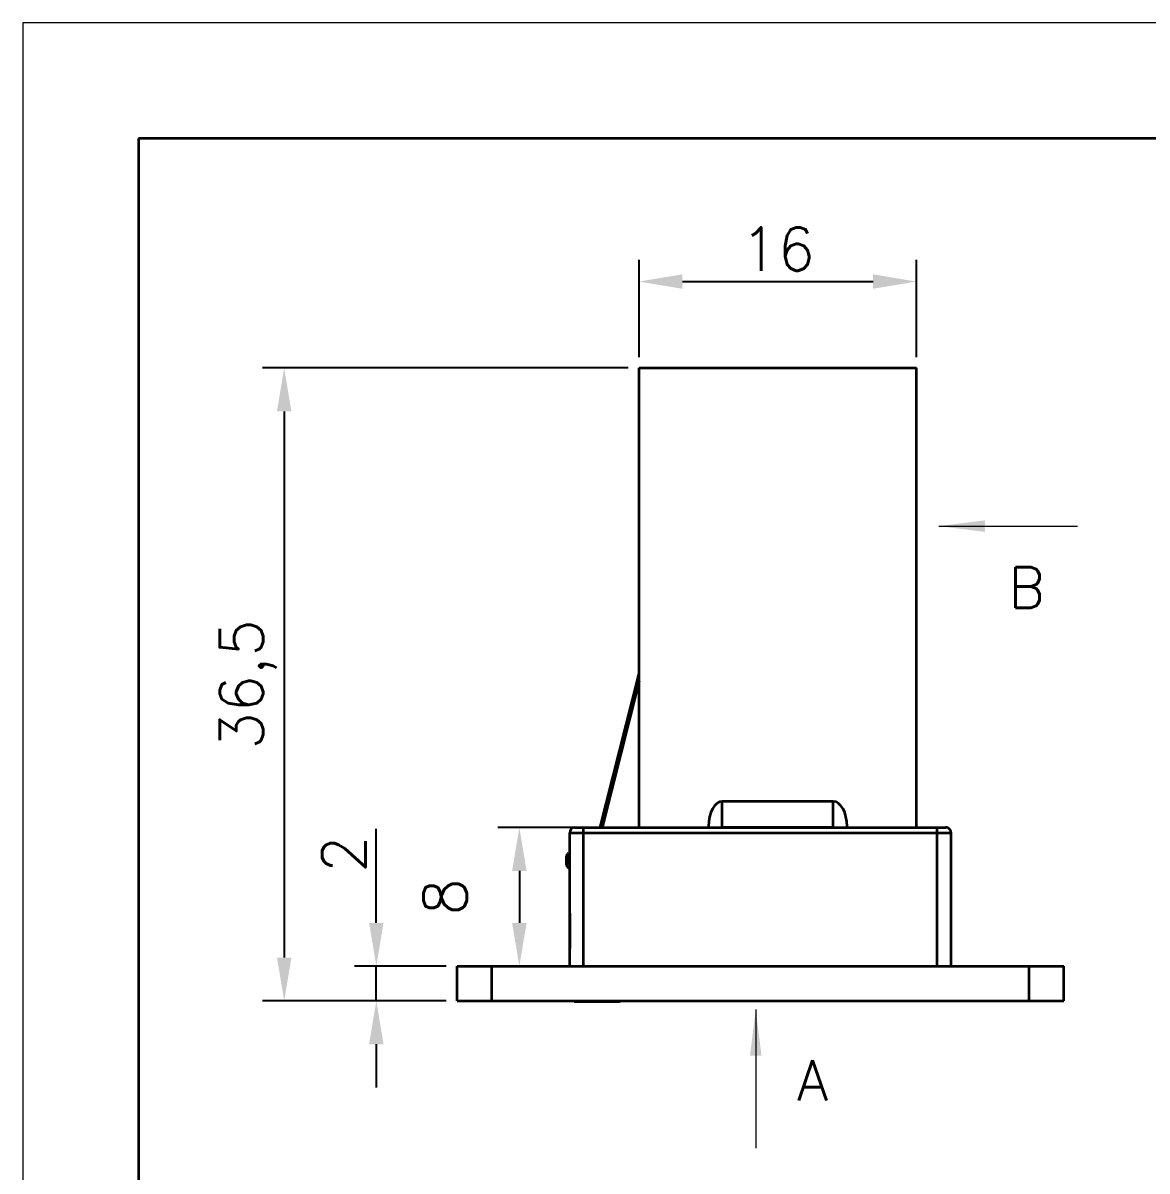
# Model space of a CAD drawing. Header units: millimetres. Extents: x -70 to 70, y -99 to 99.
# Drawn here: x -70 to -5.2, y 32.8 to 99 of the extents above; entities that cross this region are included whole.
import ezdxf
from ezdxf.enums import TextEntityAlignment as Align

# ---------------------------------------------------------------- set-up
doc = ezdxf.new("R2010")
doc.units = ezdxf.units.MM
doc.header["$PDSIZE"] = -5
doc.layers.get('0').update_dxf_attribs({"lineweight": 18})
for name, color, linetype, lineweight in [('尺寸线层', 3, 'Continuous', 18), ('粗实线层', 7, 'Continuous', 35), ('细实线层', 7, 'Continuous', 18)]:
    doc.layers.add(name, color=color, linetype=linetype, lineweight=lineweight)
doc.styles.get("Standard").update_dxf_attribs({"font": 'txt.shx'})
doc.dimstyles.get("Standard").update_dxf_attribs({"dimtxt": 0.18, "dimasz": 0.18, "dimexe": 0.18, "dimexo": 0.0625, "dimgap": 0.09, "dimtad": 0, "dimtih": 1, "dimtoh": 1, "dimdec": 4, "dimzin": 0, "dimdsep": 46, "dimtxsty": 'Standard', "dimcen": 0.09, "dimdle": 0.36, "dimadec": 0, "dimazin": 0, "dimtfac": 1, "dimtdec": 4, "dimtofl": 0, "dimtmove": 0, "dimatfit": 3, "dimfxl": 1, "dimtolj": 1, "dimarcsym": 0})

# ---------------------------------------------------------------- blocks, each defined once
blk = doc.blocks.new('$CAXA_FRAME_13B17AC1$')
at = {"layer": '粗实线层'}
for p, q in [((95, 138.5), (-95, 138.5)), ((-95, 138.5), (-95, -138.5))]:
    blk.add_line(p, q, dxfattribs=at)
at = {"layer": '细实线层'}
for p, q in [((105, 148.5), (-105, 148.5)), ((-105, 148.5), (-105, -148.5))]:
    blk.add_line(p, q, dxfattribs=at)
blk = doc.blocks.new('*X3')
at = {"layer": 'Defpoints', "color": 0, "transparency": 16777216}
for p in [(-34.458, 79.102), (-54.93, 42.602), (-44.958, 42.602)]:
    blk.add_point(p, dxfattribs=at)
at = {"layer": '尺寸线层', "color": 0, "linetype": 'Continuous', "lineweight": -2, "transparency": 16777216}
for p, q in [((-35.083, 79.102), (-56.18, 79.102)), ((-54.93, 76.602), (-54.93, 45.102)), ((-45.583, 42.602), (-56.18, 42.602))]:
    blk.add_line(p, q, dxfattribs=at)
at = {"layer": '尺寸线层', "color": 0, "transparency": 16777216}
for points in [[(-55.347, 76.602), (-54.514, 76.602), (-54.93, 79.102)], [(-55.347, 45.102), (-54.514, 45.102), (-54.93, 42.602)]]:
    blk.add_solid(points, dxfattribs=at)
at = {"layer": '尺寸线层', "color": 0, "transparency": 16777216, "insert": (-57.014, 60.852), "char_height": 2.5, "width": 10.35714, "attachment_point": 5, "rotation": 90, "bg_fill": 3, "box_fill_scale": 1.1, "bg_fill_color": 256, "bg_fill_true_color": 13158600, "bg_fill_transparency": 0}
blk.add_mtext('\\A1;36,5', dxfattribs=at)
blk = doc.blocks.new('*X4')
at = {"layer": 'Defpoints', "color": 0, "transparency": 16777216}
for p in [(-44.958, 44.602), (-49.616, 42.602), (-44.958, 42.602)]:
    blk.add_point(p, dxfattribs=at)
at = {"layer": '尺寸线层', "color": 0, "linetype": 'Continuous', "lineweight": -2, "transparency": 16777216}
for p, q in [((-49.616, 47.102), (-49.616, 52.519)), ((-45.583, 44.602), (-50.866, 44.602)), ((-49.616, 42.602), (-49.616, 44.602)), ((-45.583, 42.602), (-50.866, 42.602)), ((-49.616, 40.102), (-49.616, 37.602))]:
    blk.add_line(p, q, dxfattribs=at)
at = {"layer": '尺寸线层', "color": 0, "transparency": 16777216}
for points in [[(-50.033, 47.102), (-49.199, 47.102), (-49.616, 44.602)], [(-50.033, 40.102), (-49.199, 40.102), (-49.616, 42.602)]]:
    blk.add_solid(points, dxfattribs=at)
at = {"layer": '尺寸线层', "color": 0, "transparency": 16777216, "insert": (-51.491, 51.06), "char_height": 2.5, "width": 5, "attachment_point": 5, "rotation": 90, "bg_fill": 3, "box_fill_scale": 1.1, "bg_fill_color": 256, "bg_fill_true_color": 13158600, "bg_fill_transparency": 0}
blk.add_mtext('\\A1;2', dxfattribs=at)
blk = doc.blocks.new('*X5')
at = {"layer": 'Defpoints', "color": 0, "transparency": 16777216}
for p in [(-37.658, 52.602), (-41.364, 44.602), (-35.057, 44.602)]:
    blk.add_point(p, dxfattribs=at)
at = {"layer": '尺寸线层', "color": 0, "linetype": 'Continuous', "lineweight": -2, "transparency": 16777216}
for p, q in [((-38.283, 52.602), (-42.614, 52.602)), ((-41.364, 50.102), (-41.364, 47.102)), ((-35.682, 44.602), (-42.614, 44.602))]:
    blk.add_line(p, q, dxfattribs=at)
at = {"layer": '尺寸线层', "color": 0, "transparency": 16777216}
for points in [[(-41.781, 50.102), (-40.948, 50.102), (-41.364, 52.602)], [(-41.781, 47.102), (-40.948, 47.102), (-41.364, 44.602)]]:
    blk.add_solid(points, dxfattribs=at)
at = {"layer": '尺寸线层', "color": 0, "transparency": 16777216, "insert": (-45.65, 48.602), "char_height": 2.5, "width": 5, "attachment_point": 5, "rotation": 90, "bg_fill": 3, "box_fill_scale": 1.1, "bg_fill_color": 256, "bg_fill_true_color": 13158600, "bg_fill_transparency": 0}
blk.add_mtext('\\A1;8', dxfattribs=at)
blk = doc.blocks.new('*X10')
at = {"layer": '尺寸线层', "linetype": 'Continuous'}
blk.add_hatch(color=256, dxfattribs=at).paths.add_polyline_path([(0, 0), (0.333, -2.667), (-0.333, -2.667)], flags=0)
blk.add_line((0, 0), (0, -8), dxfattribs=at)
blk = doc.blocks.new('*X11')
at = {"layer": '尺寸线层', "linetype": 'Continuous'}
blk.add_hatch(color=256, dxfattribs=at).paths.add_polyline_path([(0, 0), (2.667, 0.333), (2.667, -0.333)], flags=0)
blk.add_line((0, 0), (8, 0), dxfattribs=at)
blk = doc.blocks.new('*D12')
at = {"color": 0, "lineweight": -2, "transparency": 16777216}
for p, q in [((-34.458, 79.727), (-34.458, 85.337)), ((-18.458, 79.727), (-18.458, 85.337)), ((-31.958, 84.087), (-20.958, 84.087))]:
    blk.add_line(p, q, dxfattribs=at)
at = {"color": 0, "transparency": 16777216}
for points in [[(-31.958, 84.504), (-31.958, 83.67), (-34.458, 84.087)], [(-20.958, 84.504), (-20.958, 83.67), (-18.458, 84.087)]]:
    blk.add_solid(points, dxfattribs=at)
at = {"layer": 'Defpoints', "color": 0, "transparency": 16777216}
for p in [(-18.458, 84.087), (-34.458, 79.102), (-18.458, 79.102)]:
    blk.add_point(p, dxfattribs=at)
at = {"color": 0, "transparency": 16777216, "insert": (-26.458, 85.962), "char_height": 2.5, "attachment_point": 5}
blk.add_mtext('\\A1;16', dxfattribs=at)

msp = doc.modelspace()

# ---------------------------------------------------------------- linework, layer by layer
at = {"layer": '粗实线层', "color": 7, "lineweight": 35}
for p, q in [((-34.458, 52.602), (-34.458, 79.102)), ((-34.458, 79.102), (-18.458, 79.102)), ((-18.458, 52.602), (-18.458, 79.102)), ((-36.697, 52.602), (-34.458, 61.475)), ((-34.458, 61.066), (-36.594, 52.602)), ((-29.658, 52.602), (-29.658, 54.102)), ((-23.258, 54.102), (-29.658, 54.102)), ((-23.258, 52.602), (-23.258, 54.102)), ((-38.158, 52.602), (-37.658, 52.602)), ((-37.658, 52.302), (-37.658, 52.602)), ((-37.658, 52.602), (-17.258, 52.602)), ((-30.458, 52.602), (-30.458, 52.66)), ((-23.258, 52.602), (-29.658, 52.602)), ((-22.458, 52.602), (-22.458, 52.66)), ((-17.258, 52.302), (-17.258, 52.602)), ((-17.258, 52.602), (-16.758, 52.602)), ((-38.458, 52.302), (-37.658, 52.302)), ((-38.458, 44.602), (-38.458, 52.302)), ((-37.658, 52.302), (-17.258, 52.302)), ((-37.658, 44.602), (-37.658, 52.302)), ((-17.258, 52.302), (-16.458, 52.302)), ((-17.258, 44.602), (-17.258, 52.302)), ((-16.458, 44.602), (-16.458, 52.302)), ((-38.55, 51.107), (-38.55, 50.579)), ((-38.65, 50.458), (-38.65, 50.934)), ((-38.458, 47.66), (-38.458, 47.658)), ((-38.458, 47.657), (-38.458, 47.655)), ((-38.458, 47.655), (-38.458, 47.652)), ((-38.458, 47.652), (-38.458, 47.646)), ((-38.458, 47.646), (-38.458, 47.637)), ((-38.458, 47.637), (-38.458, 47.626)), ((-38.458, 47.626), (-38.458, 47.613)), ((-38.458, 47.613), (-38.458, 47.597)), ((-38.458, 47.597), (-38.458, 47.578)), ((-38.458, 47.578), (-38.458, 47.558)), ((-38.458, 47.558), (-38.458, 47.534)), ((-38.458, 47.534), (-38.458, 47.509)), ((-38.458, 47.509), (-38.458, 47.483)), ((-38.458, 47.483), (-38.458, 47.455)), ((-38.458, 47.455), (-38.458, 47.425)), ((-38.458, 47.425), (-38.458, 47.395)), ((-38.458, 47.395), (-38.458, 47.363)), ((-38.458, 47.363), (-38.458, 47.329)), ((-38.458, 47.329), (-38.458, 47.295)), ((-38.458, 47.295), (-38.458, 47.258)), ((-38.458, 47.258), (-38.458, 47.221)), ((-38.458, 47.221), (-38.458, 47.181)), ((-38.458, 47.181), (-38.458, 47.144)), ((-38.458, 47.144), (-38.458, 47.107)), ((-38.458, 47.107), (-38.458, 47.073)), ((-38.458, 47.073), (-38.458, 47.04)), ((-38.458, 47.04), (-38.458, 47.008)), ((-38.458, 47.008), (-38.458, 46.979)), ((-38.458, 46.979), (-38.458, 46.951)), ((-38.458, 46.951), (-38.458, 46.924)), ((-38.458, 46.924), (-38.458, 46.899)), ((-38.458, 46.899), (-38.458, 46.875)), ((-38.458, 46.875), (-38.458, 46.851)), ((-38.458, 46.851), (-38.458, 46.828)), ((-38.458, 46.828), (-38.458, 46.805)), ((-38.458, 46.805), (-38.458, 46.783)), ((-38.458, 46.783), (-38.458, 46.76)), ((-38.458, 46.76), (-38.458, 46.738)), ((-38.458, 46.738), (-38.458, 46.717)), ((-38.458, 46.717), (-38.458, 46.695)), ((-38.458, 46.695), (-38.458, 46.674)), ((-38.458, 46.674), (-38.458, 46.648)), ((-38.458, 46.648), (-38.458, 46.546)), ((-38.458, 46.546), (-38.458, 46.493)), ((-38.458, 46.493), (-38.458, 46.48)), ((-38.458, 46.48), (-38.458, 46.466)), ((-38.458, 46.466), (-38.458, 46.45)), ((-38.458, 46.45), (-38.458, 46.433)), ((-38.458, 46.433), (-38.458, 46.415)), ((-38.458, 46.415), (-38.458, 46.396)), ((-38.458, 46.396), (-38.458, 46.376)), ((-38.458, 46.376), (-38.458, 46.354)), ((-38.458, 46.354), (-38.458, 46.331)), ((-38.458, 46.331), (-38.458, 46.307)), ((-38.458, 46.307), (-38.458, 46.283)), ((-38.458, 46.283), (-38.458, 46.258)), ((-38.458, 46.258), (-38.458, 46.232)), ((-38.458, 46.232), (-38.458, 46.206)), ((-38.458, 46.206), (-38.458, 46.18)), ((-38.458, 46.18), (-38.458, 46.153)), ((-38.458, 46.153), (-38.458, 46.125)), ((-38.458, 46.125), (-38.458, 46.098)), ((-38.458, 46.098), (-38.458, 46.07)), ((-38.458, 46.07), (-38.458, 46.041)), ((-38.458, 46.041), (-38.458, 46.006)), ((-38.458, 46.006), (-38.458, 45.972)), ((-38.458, 45.972), (-38.458, 45.94)), ((-38.458, 45.94), (-38.458, 45.909)), ((-38.458, 45.909), (-38.458, 45.879)), ((-38.458, 45.879), (-38.458, 45.85)), ((-38.458, 45.85), (-38.458, 45.823)), ((-38.458, 45.823), (-38.458, 45.796)), ((-38.458, 45.796), (-38.458, 45.771)), ((-38.458, 45.771), (-38.458, 45.748)), ((-38.458, 45.748), (-38.458, 45.726)), ((-38.458, 45.726), (-38.458, 45.706)), ((-38.458, 45.706), (-38.458, 45.689)), ((-38.458, 45.689), (-38.458, 45.674)), ((-38.458, 45.674), (-38.458, 45.661)), ((-38.458, 45.661), (-38.458, 45.65)), ((-38.458, 45.65), (-38.458, 45.642)), ((-38.458, 45.642), (-38.458, 45.637)), ((-38.458, 45.637), (-38.458, 45.633)), ((-38.458, 45.633), (-38.458, 45.632)), ((-44.958, 42.602), (-44.958, 44.602)), ((-44.958, 44.602), (-42.958, 44.602)), ((-42.958, 42.602), (-42.958, 44.602)), ((-42.958, 44.602), (-11.958, 44.602)), ((-11.958, 42.602), (-11.958, 44.602)), ((-11.958, 44.602), (-9.958, 44.602)), ((-9.958, 42.602), (-9.958, 44.602)), ((-44.958, 42.602), (-42.958, 42.602)), ((-42.958, 42.602), (-11.958, 42.602)), ((-38.199, 42.602), (-38.199, 42.552)), ((-38.037, 42.552), (-38.199, 42.552)), ((-38.041, 42.602), (-38.041, 42.552)), ((-38.041, 42.602), (-38.041, 42.552)), ((-38.041, 42.602), (-38.041, 42.552)), ((-38.041, 42.602), (-38.041, 42.552)), ((-38.037, 42.602), (-38.037, 42.552)), ((-38.037, 42.602), (-38.037, 42.552)), ((-37.968, 42.552), (-38.037, 42.552)), ((-37.968, 42.602), (-37.968, 42.552)), ((-37.941, 42.552), (-37.968, 42.552)), ((-37.941, 42.602), (-37.941, 42.552)), ((-37.939, 42.552), (-37.941, 42.552)), ((-37.939, 42.602), (-37.939, 42.552)), ((-37.936, 42.552), (-37.939, 42.552)), ((-37.936, 42.602), (-37.936, 42.552)), ((-37.933, 42.552), (-37.936, 42.552)), ((-37.933, 42.602), (-37.933, 42.552)), ((-37.929, 42.552), (-37.933, 42.552)), ((-37.929, 42.602), (-37.929, 42.552)), ((-37.925, 42.552), (-37.929, 42.552)), ((-37.925, 42.602), (-37.925, 42.552)), ((-37.919, 42.552), (-37.925, 42.552)), ((-37.918, 42.552), (-37.92, 42.552)), ((-37.919, 42.602), (-37.919, 42.552)), ((-37.914, 42.552), (-37.919, 42.552)), ((-37.914, 42.602), (-37.914, 42.552)), ((-37.907, 42.552), (-37.914, 42.552)), ((-37.907, 42.602), (-37.907, 42.552)), ((-37.9, 42.552), (-37.907, 42.552)), ((-37.9, 42.602), (-37.9, 42.552)), ((-37.892, 42.552), (-37.9, 42.552)), ((-37.892, 42.602), (-37.892, 42.552)), ((-37.884, 42.552), (-37.892, 42.552)), ((-37.884, 42.602), (-37.884, 42.552)), ((-37.874, 42.552), (-37.884, 42.552)), ((-37.874, 42.602), (-37.874, 42.552)), ((-37.864, 42.552), (-37.874, 42.552)), ((-37.864, 42.602), (-37.864, 42.552)), ((-37.853, 42.552), (-37.864, 42.552)), ((-37.853, 42.602), (-37.853, 42.552)), ((-37.841, 42.552), (-37.853, 42.552)), ((-37.841, 42.602), (-37.841, 42.552)), ((-37.828, 42.552), (-37.841, 42.552)), ((-37.828, 42.602), (-37.828, 42.552)), ((-37.814, 42.552), (-37.828, 42.552)), ((-37.814, 42.602), (-37.814, 42.552)), ((-37.799, 42.552), (-37.814, 42.552)), ((-37.799, 42.602), (-37.799, 42.552)), ((-37.783, 42.552), (-37.799, 42.552)), ((-37.783, 42.602), (-37.783, 42.552)), ((-37.767, 42.552), (-37.783, 42.552)), ((-37.767, 42.602), (-37.767, 42.552)), ((-35.828, 42.552), (-37.767, 42.552)), ((-35.828, 42.602), (-35.828, 42.552)), ((-35.814, 42.552), (-35.828, 42.552)), ((-35.814, 42.602), (-35.814, 42.552)), ((-35.801, 42.552), (-35.814, 42.552)), ((-35.801, 42.602), (-35.801, 42.552)), ((-35.788, 42.552), (-35.801, 42.552)), ((-35.788, 42.602), (-35.788, 42.552)), ((-35.777, 42.552), (-35.788, 42.552)), ((-35.777, 42.602), (-35.777, 42.552)), ((-35.766, 42.552), (-35.777, 42.552)), ((-35.766, 42.602), (-35.766, 42.552)), ((-35.756, 42.552), (-35.766, 42.552)), ((-35.756, 42.602), (-35.756, 42.552)), ((-35.747, 42.552), (-35.756, 42.552)), ((-35.747, 42.602), (-35.747, 42.552)), ((-35.739, 42.552), (-35.747, 42.552)), ((-35.739, 42.602), (-35.739, 42.552)), ((-35.732, 42.552), (-35.739, 42.552)), ((-35.732, 42.602), (-35.732, 42.552)), ((-35.726, 42.552), (-35.732, 42.552)), ((-35.726, 42.602), (-35.726, 42.552)), ((-35.72, 42.552), (-35.726, 42.552)), ((-35.72, 42.602), (-35.72, 42.552)), ((-35.715, 42.552), (-35.72, 42.552)), ((-35.715, 42.602), (-35.715, 42.552)), ((-35.71, 42.552), (-35.715, 42.552)), ((-35.71, 42.602), (-35.71, 42.552)), ((-35.706, 42.552), (-35.71, 42.552)), ((-35.706, 42.602), (-35.706, 42.552)), ((-35.702, 42.552), (-35.706, 42.552)), ((-35.702, 42.602), (-35.702, 42.552)), ((-35.699, 42.552), (-35.702, 42.552)), ((-35.699, 42.602), (-35.699, 42.552)), ((-35.696, 42.552), (-35.699, 42.552)), ((-35.696, 42.602), (-35.696, 42.552)), ((-35.693, 42.552), (-35.696, 42.552)), ((-35.693, 42.602), (-35.693, 42.552)), ((-35.691, 42.552), (-35.693, 42.552)), ((-35.691, 42.602), (-35.691, 42.552)), ((-35.689, 42.552), (-35.691, 42.552)), ((-35.689, 42.602), (-35.689, 42.552)), ((-35.662, 42.552), (-35.689, 42.552)), ((-35.662, 42.602), (-35.662, 42.552)), ((-35.6, 42.552), (-35.662, 42.552)), ((-35.6, 42.602), (-35.6, 42.552)), ((-35.586, 42.552), (-35.6, 42.552)), ((-35.586, 42.602), (-35.586, 42.552)), ((-35.572, 42.552), (-35.586, 42.552)), ((-35.572, 42.602), (-35.572, 42.552)), ((-35.562, 42.552), (-35.572, 42.552)), ((-35.562, 42.602), (-35.562, 42.552)), ((-35.556, 42.552), (-35.562, 42.552)), ((-35.556, 42.602), (-35.556, 42.552)), ((-35.554, 42.552), (-35.556, 42.552)), ((-35.554, 42.602), (-35.554, 42.552)), ((-34.458, 42.602), (-18.458, 42.602)), ((-32.136, 42.602), (-32.116, 42.602)), ((-32.116, 42.602), (-32.095, 42.602)), ((-32.095, 42.602), (-32.073, 42.602)), ((-32.073, 42.602), (-32.049, 42.602)), ((-32.049, 42.602), (-32.024, 42.602)), ((-32.024, 42.602), (-31.998, 42.602)), ((-31.998, 42.602), (-31.971, 42.602)), ((-31.971, 42.602), (-31.942, 42.602)), ((-31.942, 42.602), (-31.912, 42.602)), ((-31.912, 42.602), (-31.881, 42.602)), ((-31.881, 42.602), (-31.85, 42.602)), ((-31.85, 42.602), (-31.819, 42.602)), ((-31.819, 42.602), (-31.789, 42.602)), ((-31.789, 42.602), (-31.759, 42.602)), ((-31.759, 42.602), (-31.73, 42.602)), ((-31.73, 42.602), (-31.701, 42.602)), ((-31.701, 42.602), (-31.673, 42.602)), ((-31.673, 42.602), (-31.645, 42.602)), ((-31.645, 42.602), (-31.618, 42.602)), ((-31.618, 42.602), (-31.592, 42.602)), ((-31.592, 42.602), (-31.577, 42.602)), ((-31.577, 42.602), (-31.563, 42.602)), ((-31.563, 42.602), (-31.55, 42.602)), ((-31.55, 42.602), (-31.537, 42.602)), ((-31.537, 42.602), (-31.525, 42.602)), ((-31.525, 42.602), (-31.513, 42.602)), ((-31.513, 42.602), (-31.501, 42.602)), ((-31.501, 42.602), (-31.49, 42.602)), ((-31.49, 42.602), (-31.48, 42.602)), ((-31.48, 42.602), (-31.47, 42.602)), ((-31.47, 42.602), (-31.461, 42.602)), ((-31.461, 42.602), (-31.453, 42.602)), ((-31.453, 42.602), (-31.446, 42.602)), ((-31.446, 42.602), (-31.439, 42.602)), ((-31.439, 42.602), (-31.434, 42.602)), ((-31.434, 42.602), (-31.43, 42.602)), ((-31.43, 42.602), (-31.426, 42.602)), ((-31.426, 42.602), (-31.424, 42.602)), ((-31.424, 42.602), (-31.422, 42.602)), ((-11.958, 42.602), (-9.958, 42.602))]:
    msp.add_line(p, q, dxfattribs=at)
for centre, radius, start, end in [((-38.158, 52.302), 0.3, 90, 180), ((-16.758, 52.302), 0.3, 359.99999, 90), ((-38.45, 50.934), 0.2, 120, 180), ((-38.45, 50.458), 0.2, 180, 267.81576), ((-38.35, 50.579), 0.2, 180, 237.44473)]:
    msp.add_arc(centre, radius, start, end, dxfattribs=at)
for centre, start_param, end_param in [((-29.658, 52.66), 0, 1.570796), ((-23.258, 52.66), 4.712389, 6.283185)]:
    msp.add_ellipse(centre, major_axis=(0, 1.442), ratio=0.5547, start_param=start_param, end_param=end_param, dxfattribs=at)

# ---------------------------------------------------------------- block references
at = {"color": 7}
for name, p in [('*X11', (-17.166, 69.984)), ('*X10', (-27.726, 42.111))]:
    msp.add_blockref(name, p, dxfattribs=at)
at = {"layer": '粗实线层', "xscale": 0.6666666666666666, "yscale": 0.6666666666666666, "zscale": 0.6666666666666666}
msp.add_blockref('$CAXA_FRAME_13B17AC1$', (0, 0), dxfattribs=at)

# ---------------------------------------------------------------- texts
at = {"layer": '尺寸线层', "color": 7}
for s, p in [('B', (-12.101, 66.442)), ('A', (-24.449, 38.024))]:
    msp.add_text(s, height=2.333, dxfattribs=at).set_placement(p, align=Align.MIDDLE_CENTER)

# ---------------------------------------------------------------- next in the draw order: dimensions: what is measured, and where the dimension line sits
at = {"layer": '尺寸线层', "color": 1}
dim = msp.add_linear_dim(base=(-54.93, 42.602), p1=(-34.458, 79.102), p2=(-44.958, 42.602), angle=90, dimstyle='Standard', override={"dimtxt": 2.5, "dimasz": 2.5, "dimexe": 1.25, "dimexo": 0.625, "dimgap": 0.625, "dimtad": 1, "dimtih": 0, "dimtoh": 0, "dimdec": 2, "dimzin": 8, "dimdsep": 44, "dimsah": 1, "dimdle": 5, "dimtdec": 2, "dimtofl": 1, "dimatfit": 0, "dimtfill": 1}, dxfattribs=at)
dim.commit()
dim.dimension.update_dxf_attribs({"geometry": '*X3', "text_midpoint": (-57.014, 60.852)})

# ---------------------------------------------------------------- next in the draw order: dimensions: what is measured, and where the dimension line sits
at = {"color": 1}
dim = msp.add_linear_dim(base=(-18.458, 84.087), p1=(-34.458, 79.102), p2=(-18.458, 79.102), dimstyle='Standard', override={"dimtxt": 2.5, "dimasz": 2.5, "dimexe": 1.25, "dimexo": 0.625, "dimgap": 0.625, "dimtad": 1, "dimtih": 0, "dimtoh": 0, "dimdec": 2, "dimzin": 8, "dimdsep": 44, "dimdle": 5, "dimtdec": 2, "dimtofl": 1, "dimatfit": 0, "dimarcsym": 1}, dxfattribs=at)
dim.commit()
dim.dimension.update_dxf_attribs({"geometry": '*D12', "text_midpoint": (-26.458, 85.962)})
at = {"layer": '尺寸线层', "color": 1}
dim = msp.add_linear_dim(base=(-49.616, 42.602), p1=(-44.958, 44.602), p2=(-44.958, 42.602), angle=90, dimstyle='Standard', override={"dimtxt": 2.5, "dimasz": 2.5, "dimexe": 1.25, "dimexo": 0.625, "dimgap": 0.625, "dimtad": 1, "dimtih": 0, "dimtoh": 0, "dimdec": 2, "dimzin": 8, "dimdsep": 44, "dimsah": 1, "dimdle": 5, "dimtdec": 2, "dimtofl": 1, "dimatfit": 0, "dimtfill": 1}, dxfattribs=at)
dim.commit()
dim.dimension.update_dxf_attribs({"geometry": '*X4', "text_midpoint": (-49.616, 51.06), "dimtype": 160})

# ---------------------------------------------------------------- next in the draw order: dimensions: what is measured, and where the dimension line sits
dim = msp.add_linear_dim(base=(-41.364, 44.602), p1=(-37.658, 52.602), p2=(-35.057, 44.602), angle=90, dimstyle='Standard', override={"dimtxt": 2.5, "dimasz": 2.5, "dimexe": 1.25, "dimexo": 0.625, "dimgap": 0.625, "dimtad": 1, "dimtih": 0, "dimtoh": 0, "dimdec": 2, "dimzin": 8, "dimdsep": 44, "dimsah": 1, "dimdle": 5, "dimtdec": 2, "dimtofl": 1, "dimtmove": 2, "dimatfit": 0, "dimtfill": 1}, dxfattribs=at)
dim.commit()
dim.dimension.update_dxf_attribs({"geometry": '*X5', "text_midpoint": (-45.65, 48.602), "dimtype": 160})

doc.saveas('drawing.dxf')
